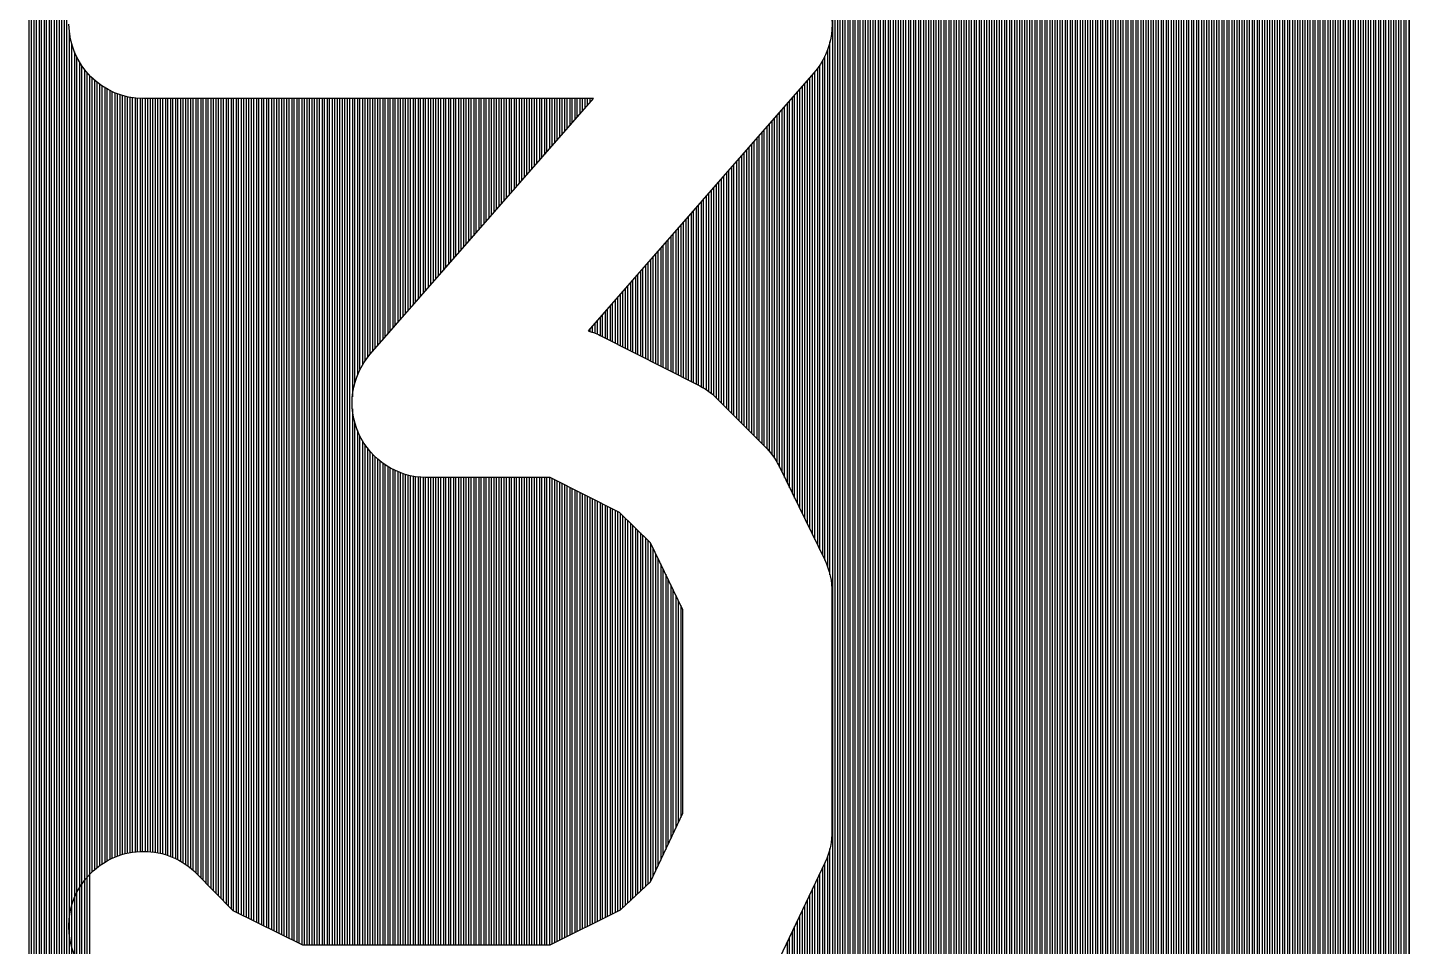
# Model space of a CAD drawing. Extents: x 0 to 12.1, y -9.4 to 0.1.
# Drawn here: x 1.389 to 2.777, y -1.343 to -0.419 of the extents above; entities that cross this region are included whole.
import ezdxf

# ---------------------------------------------------------------- set-up
doc = ezdxf.new("R2010")
doc.units = 0
doc.layers.get('0').update_dxf_attribs({"linetype": 'CONTINUOUS'})
doc.layers.add('Layer_1', color=7, linetype='CONTINUOUS')

msp = doc.modelspace()

# ---------------------------------------------------------------- linework, layer by layer
at = {"color": 7}
msp.add_lwpolyline([(0.013095, 0.064725), (0.013095, -9.405507), (2.777273, -9.405507), (2.777273, 0.064725)], close=True, dxfattribs=at)
for points in [[(2.178858, -0.464957), (1.951998, -0.724375)], [(1.73289, -0.747629), (1.957167, -0.490796), (1.504996, -0.490796)], [(1.965435, -0.729541), (2.061551, -0.778119)], [(2.08119, -0.792071), (2.129247, -0.840131)], [(2.143717, -0.860283), (2.189709, -0.954334)], [(1.558224, -1.269561), (1.594914, -1.306767), (1.664675, -1.341393), (1.913758, -1.341393), (1.984553, -1.306252), (2.014528, -1.277831), (2.047083, -1.209099), (2.047083, -1.004461), (2.014528, -0.937283), (1.983522, -0.90679), (1.913758, -0.871652), (1.789217, -0.871652)], [(2.196946, -0.987408), (2.196946, -1.226155)], [(2.190227, -1.258192), (2.144233, -1.354827)]]:
    msp.add_lwpolyline(points, dxfattribs=at)
for points in [[(2.190269, -0.38469), (2.202498, -0.411373), (2.19804, -0.442739), (2.178858, -0.464957)], [(1.504996, -0.490796), (1.463629, -0.490758), (1.430104, -0.457233), (1.430066, -0.415866)], [(1.951998, -0.724375), (1.956632, -0.725662), (1.961132, -0.727393), (1.965435, -0.729541)], [(1.721371, -0.827663), (1.709272, -0.801022), (1.713769, -0.769777), (1.73289, -0.747629)], [(2.061551, -0.778119), (2.068806, -0.781681), (2.075438, -0.786393), (2.08119, -0.792071)], [(1.789217, -0.871652), (1.759957, -0.871477), (1.733471, -0.854304), (1.721371, -0.827663)], [(2.129247, -0.840131), (2.135156, -0.845998), (2.140046, -0.852809), (2.143717, -0.860283)], [(2.189709, -0.954334), (2.19461, -0.964663), (2.197086, -0.975976), (2.196946, -0.987408)], [(2.196946, -1.226155), (2.197092, -1.237199), (2.194798, -1.248138), (2.190227, -1.258192)], [(1.45177, -1.269561), (1.465851, -1.255377), (1.48501, -1.2474), (1.504997, -1.2474)], [(1.504997, -1.2474), (1.524983, -1.2474), (1.544143, -1.255377), (1.558224, -1.269561)], [(1.45177, -1.3755), (1.422566, -1.346225), (1.422566, -1.298836), (1.45177, -1.269561)]]:
    msp.add_open_spline(points, degree=3, dxfattribs=at)
at = {"layer": 'Layer_1', "color": 4}
for points in [[(1.389775, 0.064725), (1.389775, -9.405495), (1.389775, -9.405495), (1.392315, -9.405495), (1.392315, -9.405495), (1.392315, 0.064725)], [(1.394855, 0.064725), (1.394855, -9.405495), (1.394855, -9.405495), (1.397395, -9.405495), (1.397395, -9.405495), (1.397395, 0.064725)], [(1.399935, 0.064725), (1.399935, -9.405495), (1.399935, -9.405495), (1.402475, -9.405495), (1.402475, -9.405495), (1.402475, 0.064725)], [(1.405015, 0.064725), (1.405015, -9.405495), (1.405015, -9.405495), (1.407555, -9.405495), (1.407555, -9.405495), (1.407555, 0.064725)], [(1.410095, 0.064725), (1.410095, -9.405495), (1.410095, -9.405495), (1.412635, -9.405495), (1.412635, -9.405495), (1.412635, 0.064725)], [(1.415175, 0.064725), (1.415175, -9.405495), (1.415175, -9.405495), (1.417715, -9.405495), (1.417715, -9.405495), (1.417715, 0.064725)], [(1.420255, 0.064725), (1.420255, -9.405495), (1.420255, -9.405495), (1.422795, -9.405495), (1.422795, -9.405495), (1.422795, 0.064725)], [(1.425335, 0.064725), (1.425335, -9.405495), (1.425335, -9.405495), (1.427875, -9.405495), (1.427875, -9.405495), (1.427875, 0.064725)], [(2.197496, 0.064725), (2.197496, -3.513197)], [(2.200036, -3.514213), (2.200036, 0.064725)], [(2.202576, 0.064725), (2.202576, -3.515356)], [(2.205116, -3.516626), (2.205116, 0.064725)], [(2.207656, 0.064725), (2.207656, -3.518023)], [(2.210196, -3.519522), (2.210196, 0.064725)], [(2.212736, 0.064725), (2.212736, -3.521198)], [(2.215276, -3.523002), (2.215276, 0.064725)], [(2.217816, 0.064725), (2.217816, -3.524983)], [(2.220356, -3.527142), (2.220356, 0.064725)], [(2.222896, 0.064725), (2.222896, -3.529504)], [(2.225436, -3.532095), (2.225436, 0.064725)], [(2.227976, 0.064725), (2.227976, -3.53499)], [(2.230516, -3.538165), (2.230516, 0.064725)], [(2.233056, 0.064725), (2.233056, -3.541772)], [(2.235596, -3.545887), (2.235596, 0.064725)], [(2.238136, 0.064725), (2.238136, -3.550688)], [(2.240676, -3.556606), (2.240676, 0.064725)], [(2.243216, 0.064725), (2.243216, -3.564658)], [(2.243216, -3.601564), (2.243216, -9.405495), (2.243216, -9.405495), (2.245756, -9.405495), (2.245756, -9.405495), (2.245756, 0.064725)], [(2.248296, 0.064725), (2.248296, -9.405495), (2.248296, -9.405495), (2.250836, -9.405495), (2.250836, -9.405495), (2.250836, 0.064725)], [(2.253376, 0.064725), (2.253376, -9.405495), (2.253376, -9.405495), (2.255916, -9.405495), (2.255916, -9.405495), (2.255916, 0.064725)], [(2.258456, 0.064725), (2.258456, -9.405495), (2.258456, -9.405495), (2.260996, -9.405495), (2.260996, -9.405495), (2.260996, 0.064725)], [(2.263536, 0.064725), (2.263536, -9.405495), (2.263536, -9.405495), (2.266076, -9.405495), (2.266076, -9.405495), (2.266076, 0.064725)], [(2.268616, 0.064725), (2.268616, -9.405495), (2.268616, -9.405495), (2.271156, -9.405495), (2.271156, -9.405495), (2.271156, 0.064725)], [(2.273696, 0.064725), (2.273696, -9.405495), (2.273696, -9.405495), (2.276236, -9.405495), (2.276236, -9.405495), (2.276236, 0.064725)], [(2.278776, 0.064725), (2.278776, -9.405495), (2.278776, -9.405495), (2.281316, -9.405495), (2.281316, -9.405495), (2.281316, 0.064725)], [(2.283856, 0.064725), (2.283856, -9.405495), (2.283856, -9.405495), (2.286396, -9.405495), (2.286396, -9.405495), (2.286396, 0.064725)], [(2.288936, 0.064725), (2.288936, -9.405495), (2.288936, -9.405495), (2.291476, -9.405495), (2.291476, -9.405495), (2.291476, 0.064725)], [(2.294016, 0.064725), (2.294016, -9.405495), (2.294016, -9.405495), (2.296556, -9.405495), (2.296556, -9.405495), (2.296556, 0.064725)], [(2.299096, 0.064725), (2.299096, -9.405495), (2.299096, -9.405495), (2.301636, -9.405495), (2.301636, -9.405495), (2.301636, 0.064725)], [(2.304176, 0.064725), (2.304176, -9.405495), (2.304176, -9.405495), (2.306716, -9.405495), (2.306716, -9.405495), (2.306716, 0.064725)], [(2.309256, 0.064725), (2.309256, -9.405495), (2.309256, -9.405495), (2.311796, -9.405495), (2.311796, -9.405495), (2.311796, 0.064725)], [(2.314336, 0.064725), (2.314336, -9.405495), (2.314336, -9.405495), (2.316876, -9.405495), (2.316876, -9.405495), (2.316876, 0.064725)], [(2.319416, 0.064725), (2.319416, -9.405495), (2.319416, -9.405495), (2.321956, -9.405495), (2.321956, -9.405495), (2.321956, 0.064725)], [(2.324496, 0.064725), (2.324496, -9.405495), (2.324496, -9.405495), (2.327036, -9.405495), (2.327036, -9.405495), (2.327036, 0.064725)], [(2.329576, 0.064725), (2.329576, -9.405495), (2.329576, -9.405495), (2.332116, -9.405495), (2.332116, -9.405495), (2.332116, 0.064725)], [(2.334656, 0.064725), (2.334656, -9.405495), (2.334656, -9.405495), (2.337196, -9.405495), (2.337196, -9.405495), (2.337196, 0.064725)], [(2.339736, 0.064725), (2.339736, -9.405495), (2.339736, -9.405495), (2.342276, -9.405495), (2.342276, -9.405495), (2.342276, 0.064725)], [(2.344816, 0.064725), (2.344816, -9.405495), (2.344816, -9.405495), (2.347356, -9.405495), (2.347356, -9.405495), (2.347356, 0.064725)], [(2.349896, 0.064725), (2.349896, -9.405495), (2.349896, -9.405495), (2.352436, -9.405495), (2.352436, -9.405495), (2.352436, 0.064725)], [(2.354976, 0.064725), (2.354976, -9.405495), (2.354976, -9.405495), (2.357516, -9.405495), (2.357516, -9.405495), (2.357516, 0.064725)], [(2.360056, 0.064725), (2.360056, -9.405495), (2.360056, -9.405495), (2.362596, -9.405495), (2.362596, -9.405495), (2.362596, 0.064725)], [(2.365136, 0.064725), (2.365136, -9.405495), (2.365136, -9.405495), (2.367676, -9.405495), (2.367676, -9.405495), (2.367676, 0.064725)], [(2.370216, 0.064725), (2.370216, -9.405495), (2.370216, -9.405495), (2.372756, -9.405495), (2.372756, -9.405495), (2.372756, 0.064725)], [(2.375296, 0.064725), (2.375296, -9.405495), (2.375296, -9.405495), (2.377836, -9.405495), (2.377836, -9.405495), (2.377836, 0.064725)], [(2.380376, 0.064725), (2.380376, -9.405495), (2.380376, -9.405495), (2.382916, -9.405495), (2.382916, -9.405495), (2.382916, 0.064725)], [(2.385456, 0.064725), (2.385456, -9.405495), (2.385456, -9.405495), (2.387996, -9.405495), (2.387996, -9.405495), (2.387996, 0.064725)], [(2.390536, 0.064725), (2.390536, -9.405495), (2.390536, -9.405495), (2.393076, -9.405495), (2.393076, -9.405495), (2.393076, 0.064725)], [(2.395616, 0.064725), (2.395616, -9.405495), (2.395616, -9.405495), (2.398156, -9.405495), (2.398156, -9.405495), (2.398156, 0.064725)], [(2.400696, 0.064725), (2.400696, -9.405495), (2.400696, -9.405495), (2.403236, -9.405495), (2.403236, -9.405495), (2.403236, 0.064725)], [(2.405776, 0.064725), (2.405776, -9.405495), (2.405776, -9.405495), (2.408316, -9.405495), (2.408316, -9.405495), (2.408316, 0.064725)], [(2.410856, 0.064725), (2.410856, -9.405495), (2.410856, -9.405495), (2.413396, -9.405495), (2.413396, -9.405495), (2.413396, 0.064725)], [(2.415936, 0.064725), (2.415936, -9.405495), (2.415936, -9.405495), (2.418476, -9.405495), (2.418476, -9.405495), (2.418476, 0.064725)], [(2.421016, 0.064725), (2.421016, -9.405495), (2.421016, -9.405495), (2.423556, -9.405495), (2.423556, -9.405495), (2.423556, 0.064725)], [(2.426096, 0.064725), (2.426096, -9.405495), (2.426096, -9.405495), (2.428636, -9.405495), (2.428636, -9.405495), (2.428636, 0.064725)], [(2.431176, 0.064725), (2.431176, -9.405495), (2.431176, -9.405495), (2.433716, -9.405495), (2.433716, -9.405495), (2.433716, 0.064725)], [(2.436256, 0.064725), (2.436256, -9.405495), (2.436256, -9.405495), (2.438796, -9.405495), (2.438796, -9.405495), (2.438796, 0.064725)], [(2.441336, 0.064725), (2.441336, -9.405495), (2.441336, -9.405495), (2.443876, -9.405495), (2.443876, -9.405495), (2.443876, 0.064725)], [(2.446416, 0.064725), (2.446416, -9.405495), (2.446416, -9.405495), (2.448956, -9.405495), (2.448956, -9.405495), (2.448956, 0.064725)], [(2.451496, 0.064725), (2.451496, -9.405495), (2.451496, -9.405495), (2.454036, -9.405495), (2.454036, -9.405495), (2.454036, 0.064725)], [(2.456576, 0.064725), (2.456576, -9.405495), (2.456576, -9.405495), (2.459116, -9.405495), (2.459116, -9.405495), (2.459116, 0.064725)], [(2.461656, 0.064725), (2.461656, -9.405495), (2.461656, -9.405495), (2.464196, -9.405495), (2.464196, -9.405495), (2.464196, 0.064725)], [(2.466736, 0.064725), (2.466736, -9.405495), (2.466736, -9.405495), (2.469276, -9.405495), (2.469276, -9.405495), (2.469276, 0.064725)], [(2.471816, 0.064725), (2.471816, -9.405495), (2.471816, -9.405495), (2.474356, -9.405495), (2.474356, -9.405495), (2.474356, 0.064725)], [(2.476896, 0.064725), (2.476896, -9.405495), (2.476896, -9.405495), (2.479436, -9.405495), (2.479436, -9.405495), (2.479436, 0.064725)], [(2.481976, 0.064725), (2.481976, -9.405495), (2.481976, -9.405495), (2.484516, -9.405495), (2.484516, -9.405495), (2.484516, 0.064725)], [(2.487056, 0.064725), (2.487056, -9.405495), (2.487056, -9.405495), (2.489596, -9.405495), (2.489596, -9.405495), (2.489596, 0.064725)], [(2.492136, 0.064725), (2.492136, -9.405495), (2.492136, -9.405495), (2.494676, -9.405495), (2.494676, -9.405495), (2.494676, 0.064725)], [(2.497216, 0.064725), (2.497216, -9.405495), (2.497216, -9.405495), (2.499756, -9.405495), (2.499756, -9.405495), (2.499756, 0.064725)], [(2.502296, 0.064725), (2.502296, -9.405495), (2.502296, -9.405495), (2.504836, -9.405495), (2.504836, -9.405495), (2.504836, 0.064725)], [(2.507376, 0.064725), (2.507376, -9.405495), (2.507376, -9.405495), (2.509916, -9.405495), (2.509916, -9.405495), (2.509916, 0.064725)], [(2.512456, 0.064725), (2.512456, -9.405495), (2.512456, -9.405495), (2.514996, -9.405495), (2.514996, -9.405495), (2.514996, 0.064725)], [(2.517536, 0.064725), (2.517536, -9.405495), (2.517536, -9.405495), (2.520076, -9.405495), (2.520076, -9.405495), (2.520076, 0.064725)], [(2.522616, 0.064725), (2.522616, -9.405495), (2.522616, -9.405495), (2.525156, -9.405495), (2.525156, -9.405495), (2.525156, 0.064725)], [(2.527696, 0.064725), (2.527696, -9.405495), (2.527696, -9.405495), (2.530236, -9.405495), (2.530236, -9.405495), (2.530236, 0.064725)], [(2.532776, 0.064725), (2.532776, -9.405495), (2.532776, -9.405495), (2.535316, -9.405495), (2.535316, -9.405495), (2.535316, 0.064725)], [(2.537856, 0.064725), (2.537856, -9.405495), (2.537856, -9.405495), (2.540409, -9.405495), (2.540409, -9.405495), (2.540409, 0.064725)], [(2.542949, 0.064725), (2.542949, -9.405495), (2.542949, -9.405495), (2.545489, -9.405495), (2.545489, -9.405495), (2.545489, 0.064725)], [(2.548029, 0.064725), (2.548029, -9.405495), (2.548029, -9.405495), (2.550569, -9.405495), (2.550569, -9.405495), (2.550569, 0.064725)], [(2.553109, 0.064725), (2.553109, -9.405495), (2.553109, -9.405495), (2.555649, -9.405495), (2.555649, -9.405495), (2.555649, 0.064725)], [(2.558189, 0.064725), (2.558189, -9.405495), (2.558189, -9.405495), (2.560729, -9.405495), (2.560729, -9.405495), (2.560729, 0.064725)], [(2.563269, 0.064725), (2.563269, -9.405495), (2.563269, -9.405495), (2.565809, -9.405495), (2.565809, -9.405495), (2.565809, 0.064725)], [(2.568349, 0.064725), (2.568349, -9.405495), (2.568349, -9.405495), (2.570889, -9.405495), (2.570889, -9.405495), (2.570889, 0.064725)], [(2.573429, 0.064725), (2.573429, -9.405495)], [(2.575969, -9.405495), (2.575969, 0.064725), (2.575969, 0.064725), (2.578509, 0.064725), (2.578509, 0.064725), (2.578509, -9.405495)], [(2.581049, -9.405495), (2.581049, 0.064725), (2.581049, 0.064725), (2.583589, 0.064725), (2.583589, 0.064725), (2.583589, -9.405495)], [(2.586129, -9.405495), (2.586129, 0.064725), (2.586129, 0.064725), (2.588669, 0.064725), (2.588669, 0.064725), (2.588669, -9.405495)], [(2.591209, -9.405495), (2.591209, 0.064725), (2.591209, 0.064725), (2.593749, 0.064725), (2.593749, 0.064725), (2.593749, -9.405495)], [(2.596289, -9.405495), (2.596289, 0.064725), (2.596289, 0.064725), (2.598829, 0.064725), (2.598829, 0.064725), (2.598829, -9.405495)], [(2.601369, -9.405495), (2.601369, 0.064725), (2.601369, 0.064725), (2.603909, 0.064725), (2.603909, 0.064725), (2.603909, -9.405495)], [(2.606449, -9.405495), (2.606449, 0.064725), (2.606449, 0.064725), (2.608989, 0.064725), (2.608989, 0.064725), (2.608989, -9.405495)], [(2.611529, -9.405495), (2.611529, 0.064725), (2.611529, 0.064725), (2.614069, 0.064725), (2.614069, 0.064725), (2.614069, -9.405495)], [(2.616609, -9.405495), (2.616609, 0.064725), (2.616609, 0.064725), (2.619149, 0.064725), (2.619149, 0.064725), (2.619149, -9.405495)], [(2.621689, -9.405495), (2.621689, 0.064725), (2.621689, 0.064725), (2.624229, 0.064725), (2.624229, 0.064725), (2.624229, -9.405495)], [(2.626769, -9.405495), (2.626769, 0.064725), (2.626769, 0.064725), (2.629309, 0.064725), (2.629309, 0.064725), (2.629309, -9.405495)], [(2.631849, -9.405495), (2.631849, 0.064725), (2.631849, 0.064725), (2.634389, 0.064725), (2.634389, 0.064725), (2.634389, -9.405495)], [(2.636929, -9.405495), (2.636929, 0.064725), (2.636929, 0.064725), (2.639469, 0.064725), (2.639469, 0.064725), (2.639469, -9.405495)], [(2.642009, -9.405495), (2.642009, 0.064725), (2.642009, 0.064725), (2.644549, 0.064725), (2.644549, 0.064725), (2.644549, -9.405495)], [(2.647089, -9.405495), (2.647089, 0.064725), (2.647089, 0.064725), (2.649629, 0.064725), (2.649629, 0.064725), (2.649629, -9.405495)], [(2.652169, -9.405495), (2.652169, 0.064725), (2.652169, 0.064725), (2.654709, 0.064725), (2.654709, 0.064725), (2.654709, -9.405495)], [(2.657249, -9.405495), (2.657249, 0.064725), (2.657249, 0.064725), (2.659789, 0.064725), (2.659789, 0.064725), (2.659789, -9.405495)], [(2.662329, -9.405495), (2.662329, 0.064725), (2.662329, 0.064725), (2.664869, 0.064725), (2.664869, 0.064725), (2.664869, -9.405495)], [(2.667409, -9.405495), (2.667409, 0.064725), (2.667409, 0.064725), (2.669949, 0.064725), (2.669949, 0.064725), (2.669949, -9.405495)], [(2.672489, -9.405495), (2.672489, 0.064725), (2.672489, 0.064725), (2.675029, 0.064725), (2.675029, 0.064725), (2.675029, -9.405495)], [(2.677569, -9.405495), (2.677569, 0.064725), (2.677569, 0.064725), (2.680109, 0.064725), (2.680109, 0.064725), (2.680109, -9.405495)], [(2.682649, -9.405495), (2.682649, 0.064725), (2.682649, 0.064725), (2.685189, 0.064725), (2.685189, 0.064725), (2.685189, -9.405495)], [(2.687729, -9.405495), (2.687729, 0.064725), (2.687729, 0.064725), (2.690269, 0.064725), (2.690269, 0.064725), (2.690269, -9.405495)], [(2.692809, -9.405495), (2.692809, 0.064725), (2.692809, 0.064725), (2.695349, 0.064725), (2.695349, 0.064725), (2.695349, -9.405495)], [(2.697889, -9.405495), (2.697889, 0.064725), (2.697889, 0.064725), (2.700429, 0.064725), (2.700429, 0.064725), (2.700429, -9.405495)], [(2.702969, -9.405495), (2.702969, 0.064725), (2.702969, 0.064725), (2.705509, 0.064725), (2.705509, 0.064725), (2.705509, -9.405495)], [(2.708049, -9.405495), (2.708049, 0.064725), (2.708049, 0.064725), (2.710589, 0.064725), (2.710589, 0.064725), (2.710589, -9.405495)], [(2.713129, -9.405495), (2.713129, 0.064725), (2.713129, 0.064725), (2.715669, 0.064725), (2.715669, 0.064725), (2.715669, -9.405495)], [(2.718209, -9.405495), (2.718209, 0.064725), (2.718209, 0.064725), (2.720749, 0.064725), (2.720749, 0.064725), (2.720749, -9.405495)], [(2.723289, -9.405495), (2.723289, 0.064725), (2.723289, 0.064725), (2.725829, 0.064725), (2.725829, 0.064725), (2.725829, -9.405495)], [(2.728369, -9.405495), (2.728369, 0.064725), (2.728369, 0.064725), (2.730909, 0.064725), (2.730909, 0.064725), (2.730909, -9.405495)], [(2.733449, -9.405495), (2.733449, 0.064725), (2.733449, 0.064725), (2.735989, 0.064725), (2.735989, 0.064725), (2.735989, -9.405495)], [(2.738529, -9.405495), (2.738529, 0.064725), (2.738529, 0.064725), (2.741069, 0.064725), (2.741069, 0.064725), (2.741069, -9.405495)], [(2.743609, -9.405495), (2.743609, 0.064725), (2.743609, 0.064725), (2.746149, 0.064725), (2.746149, 0.064725), (2.746149, -9.405495)], [(2.748689, -9.405495), (2.748689, 0.064725), (2.748689, 0.064725), (2.751229, 0.064725), (2.751229, 0.064725), (2.751229, -9.405495)], [(2.753769, -9.405495), (2.753769, 0.064725), (2.753769, 0.064725), (2.756309, 0.064725), (2.756309, 0.064725), (2.756309, -9.405495)], [(2.758849, -9.405495), (2.758849, 0.064725), (2.758849, 0.064725), (2.761389, 0.064725), (2.761389, 0.064725), (2.761389, -9.405495)], [(2.763929, -9.405495), (2.763929, 0.064725), (2.763929, 0.064725), (2.766469, 0.064725), (2.766469, 0.064725), (2.766469, -9.405495)], [(2.769009, -9.405495), (2.769009, 0.064725), (2.769009, 0.064725), (2.771549, 0.064725), (2.771549, 0.064725), (2.771549, -9.405495)], [(2.774089, -9.405495), (2.774089, 0.064725), (2.774089, 0.064725), (2.776629, 0.064725), (2.776629, 0.064725), (2.776629, -9.405495)], [(1.430415, -0.423093), (1.430415, -9.405495), (1.430415, -9.405495), (1.432955, -9.405495), (1.432955, -9.405495), (1.432955, -0.436487)], [(1.435495, -0.443868), (1.435495, -9.405495), (1.435495, -9.405495), (1.438035, -9.405495), (1.438035, -9.405495), (1.438035, -0.449479)], [(2.192416, -0.442006), (2.192416, -0.960804)], [(2.194956, -0.969308), (2.194956, -0.4337)], [(1.440575, -0.454109), (1.440575, -9.405495), (1.440575, -9.405495), (1.443115, -9.405495), (1.443115, -9.405495), (1.443115, -0.458084)], [(2.184796, -0.944289), (2.184796, -0.457091)], [(2.187336, -0.452931), (2.187336, -0.949484)], [(2.189876, -0.954691), (2.189876, -0.448041)], [(1.445655, -0.46158), (1.445655, -9.405495), (1.445655, -9.405495), (1.448195, -9.405495), (1.448195, -9.405495), (1.448195, -0.464696)], [(1.450735, -0.4675), (1.450735, -9.405495), (1.450735, -9.405495), (1.453275, -9.405495), (1.453275, -9.405495), (1.453275, -1.377007)], [(1.453275, -1.268086), (1.453275, -0.470045)], [(2.174636, -0.923512), (2.174636, -0.469784)], [(2.177176, -0.466881), (2.177176, -0.928706)], [(2.179716, -0.933901), (2.179716, -0.463944)], [(2.182256, -0.460721), (2.182256, -0.939095)], [(1.455815, -0.472362), (1.455815, -1.265775)], [(1.458355, -1.263667), (1.458355, -0.47448)], [(1.460895, -0.476416), (1.460895, -1.261736)], [(1.463435, -1.259968), (1.463435, -0.478191)], [(1.465975, -0.479817), (1.465975, -1.25835)], [(1.468515, -1.25687), (1.468515, -0.481303)], [(1.471055, -0.482659), (1.471055, -1.255518)], [(1.473595, -1.254289), (1.473595, -0.483893)], [(1.476135, -0.485014), (1.476135, -1.253174)], [(1.478675, -1.252171), (1.478675, -0.486022)], [(2.161936, -0.484307), (2.161936, -0.89754)], [(2.164476, -0.902735), (2.164476, -0.481402)], [(2.167016, -0.478498), (2.167016, -0.907929)], [(2.169556, -0.913123), (2.169556, -0.475593)], [(2.172096, -0.472689), (2.172096, -0.918318)], [(1.481215, -0.486924), (1.481215, -1.251269)], [(1.483755, -1.250471), (1.483755, -0.487726)], [(1.486295, -0.488427), (1.486295, -1.249768)], [(1.488835, -1.249161), (1.488835, -0.489034)], [(1.491375, -0.48955), (1.491375, -1.248648)], [(1.493915, -1.248223), (1.493915, -0.489974)], [(1.496455, -0.490307), (1.496455, -1.247888)], [(1.498995, -1.247639), (1.498995, -0.490553)], [(1.501535, -0.490716), (1.501535, -1.247479)], [(1.504075, -1.247406), (1.504075, -0.49079)], [(1.506615, -0.490797), (1.506615, -1.247418)], [(1.509155, -1.247515), (1.509155, -0.490797)], [(1.511695, -0.490797), (1.511695, -1.2477)], [(1.514235, -1.247969), (1.514235, -0.490797)], [(1.516775, -0.490797), (1.516775, -1.24833)], [(1.519315, -1.24878), (1.519315, -0.490797)], [(1.521855, -0.490797), (1.521855, -1.249318)], [(1.524395, -1.249951), (1.524395, -0.490797)], [(1.526935, -0.490797), (1.526935, -1.25068)], [(1.529475, -1.251508), (1.529475, -0.490797)], [(1.532015, -0.490797), (1.532015, -1.252435)], [(1.534555, -1.253471), (1.534555, -0.490797)], [(1.537095, -0.490797), (1.537095, -1.254617)], [(1.539635, -1.255879), (1.539635, -0.490797)], [(1.542175, -0.490797), (1.542175, -1.257263)], [(1.544715, -1.25878), (1.544715, -0.490797)], [(1.547255, -0.490797), (1.547255, -1.260438)], [(1.549795, -1.262249), (1.549795, -0.490797)], [(1.552335, -0.490797), (1.552335, -1.264228)], [(1.554875, -1.26639), (1.554875, -0.490797)], [(1.557415, -0.490797), (1.557415, -1.268759)], [(1.559955, -1.271317), (1.559955, -0.490797)], [(1.562495, -0.490797), (1.562495, -1.273893)], [(1.565035, -1.276468), (1.565035, -0.490797)], [(1.567575, -0.490797), (1.567575, -1.279044)], [(1.570115, -1.281622), (1.570115, -0.490797)], [(1.572655, -0.490797), (1.572655, -1.284197)], [(1.575195, -1.286773), (1.575195, -0.490797)], [(1.577735, -0.490797), (1.577735, -1.289349)], [(1.580275, -1.291924), (1.580275, -0.490797)], [(1.582815, -0.490797), (1.582815, -1.2945)], [(1.585355, -1.297075), (1.585355, -0.490797)], [(1.587895, -0.490797), (1.587895, -1.299651)], [(1.590435, -1.302226), (1.590435, -0.490797)], [(1.592975, -0.490797), (1.592975, -1.304802)], [(1.595515, -1.307065), (1.595515, -0.490797)], [(1.598055, -0.490797), (1.598055, -1.308328)], [(1.600595, -1.309587), (1.600595, -0.490797)], [(1.603135, -0.490797), (1.603135, -1.310847)], [(1.605675, -1.31211), (1.605675, -0.490797)], [(1.608215, -0.490797), (1.608215, -1.313369)], [(1.610755, -1.314629), (1.610755, -0.490797)], [(1.613295, -0.490797), (1.613295, -1.315892)], [(1.615835, -1.317151), (1.615835, -0.490797)], [(1.618375, -0.490797), (1.618375, -1.318411)], [(1.620915, -1.319674), (1.620915, -0.490797)], [(1.623455, -0.490797), (1.623455, -1.320934)], [(1.625995, -1.322193), (1.625995, -0.490797)], [(1.628535, -0.490797), (1.628535, -1.323456)], [(1.631075, -1.324716), (1.631075, -0.490797)], [(1.633615, -0.490797), (1.633615, -1.325975)], [(1.636155, -1.327238), (1.636155, -0.490797)], [(1.638695, -0.490797), (1.638695, -1.328498)], [(1.641235, -1.329758), (1.641235, -0.490797)], [(1.643775, -0.490797), (1.643775, -1.33102)], [(1.646315, -1.33228), (1.646315, -0.490797)], [(1.648855, -0.490797), (1.648855, -1.33354)], [(1.651395, -1.334802), (1.651395, -0.490797)], [(1.653935, -0.490797), (1.653935, -1.336062)], [(1.656475, -1.337324), (1.656475, -0.490797)], [(1.659015, -0.490797), (1.659015, -1.338584)], [(1.661555, -1.339844), (1.661555, -0.490797)], [(1.664095, -0.490797), (1.664095, -1.341106)], [(1.666635, -1.341393), (1.666635, -0.490797)], [(1.669175, -0.490797), (1.669175, -1.341393)], [(1.671715, -1.341393), (1.671715, -0.490797)], [(1.674255, -0.490797), (1.674255, -1.341393)], [(1.676795, -1.341393), (1.676795, -0.490797)], [(1.679335, -0.490797), (1.679335, -1.341393)], [(1.681875, -1.341393), (1.681875, -0.490797)], [(1.684415, -0.490797), (1.684415, -1.341393)], [(1.686955, -1.341393), (1.686955, -0.490797)], [(1.689495, -0.490797), (1.689495, -1.341393)], [(1.692035, -1.341393), (1.692035, -0.490797)], [(1.694575, -0.490797), (1.694575, -1.341393)], [(1.697115, -1.341393), (1.697115, -0.490797)], [(1.699655, -0.490797), (1.699655, -1.341393)], [(1.702195, -1.341393), (1.702195, -0.490797)], [(1.704735, -0.490797), (1.704735, -1.341393)], [(1.707275, -1.341393), (1.707275, -0.490797)], [(1.709815, -0.490797), (1.709815, -1.341393)], [(1.712355, -1.341393), (1.712355, -0.490797)], [(1.714895, -0.490797), (1.714895, -0.790665)], [(1.717435, -0.776415), (1.717435, -0.490797)], [(1.719975, -0.490797), (1.719975, -0.768897)], [(1.722515, -0.763215), (1.722515, -0.490797)], [(1.725055, -0.490797), (1.725055, -0.758539)], [(1.727595, -0.754528), (1.727595, -0.490797)], [(1.730135, -0.490797), (1.730135, -0.75101)], [(1.732675, -0.747876), (1.732675, -0.490797)], [(1.735215, -0.490797), (1.735215, -0.744965)], [(1.737755, -0.742057), (1.737755, -0.490797)], [(1.740296, -0.490797), (1.740296, -0.739146)], [(1.742836, -0.736238), (1.742836, -0.490797)], [(1.745376, -0.490797), (1.745376, -0.733329)], [(1.747916, -0.730421), (1.747916, -0.490797)], [(1.750456, -0.490797), (1.750456, -0.727513)], [(1.752996, -0.724604), (1.752996, -0.490797)], [(1.755536, -0.490797), (1.755536, -0.721696)], [(1.758076, -0.718785), (1.758076, -0.490797)], [(1.760616, -0.490797), (1.760616, -0.715877)], [(1.763156, -0.712969), (1.763156, -0.490797)], [(1.765696, -0.490797), (1.765696, -0.71006)], [(1.768236, -0.707152), (1.768236, -0.490797)], [(1.770776, -0.490797), (1.770776, -0.704244)], [(1.773316, -0.701333), (1.773316, -0.490797)], [(1.775856, -0.490797), (1.775856, -0.698425)], [(1.778396, -0.695516), (1.778396, -0.490797)], [(1.780936, -0.490797), (1.780936, -0.692608)], [(1.783476, -0.6897), (1.783476, -0.490797)], [(1.786016, -0.490797), (1.786016, -0.686791)], [(1.788556, -0.683881), (1.788556, -0.490797)], [(1.791096, -0.490797), (1.791096, -0.680972)], [(1.793636, -0.678064), (1.793636, -0.490797)], [(1.796176, -0.490797), (1.796176, -0.675156)], [(1.798716, -0.672247), (1.798716, -0.490797)], [(1.801256, -0.490797), (1.801256, -0.669339)], [(1.803796, -0.666431), (1.803796, -0.490797)], [(1.806336, -0.490797), (1.806336, -0.66352)], [(1.808876, -0.660612), (1.808876, -0.490797)], [(1.811416, -0.490797), (1.811416, -0.657703)], [(1.813956, -0.654795), (1.813956, -0.490797)], [(1.816496, -0.490797), (1.816496, -0.651887)], [(1.819036, -0.648978), (1.819036, -0.490797)], [(1.821576, -0.490797), (1.821576, -0.646068)], [(1.824116, -0.643159), (1.824116, -0.490797)], [(1.826656, -0.490797), (1.826656, -0.640251)], [(1.829196, -0.637343), (1.829196, -0.490797)], [(1.831736, -0.490797), (1.831736, -0.634434)], [(1.834276, -0.631526), (1.834276, -0.490797)], [(1.836816, -0.490797), (1.836816, -0.628618)], [(1.839356, -0.625707), (1.839356, -0.490797)], [(1.841896, -0.490797), (1.841896, -0.622799)], [(1.844436, -0.61989), (1.844436, -0.490797)], [(1.846976, -0.490797), (1.846976, -0.616982)], [(1.849516, -0.614074), (1.849516, -0.490797)], [(1.852056, -0.490797), (1.852056, -0.611165)], [(1.854596, -0.608255), (1.854596, -0.490797)], [(1.857136, -0.490797), (1.857136, -0.605346)], [(1.859676, -0.602438), (1.859676, -0.490797)], [(1.862216, -0.490797), (1.862216, -0.59953)], [(1.864756, -0.596621), (1.864756, -0.490797)], [(1.867296, -0.490797), (1.867296, -0.593713)], [(1.869836, -0.590802), (1.869836, -0.490797)], [(1.872376, -0.490797), (1.872376, -0.587894)], [(1.874916, -0.584986), (1.874916, -0.490797)], [(1.877456, -0.490797), (1.877456, -0.582077)], [(1.879996, -0.579169), (1.879996, -0.490797)], [(1.882536, -0.490797), (1.882536, -0.576261)], [(1.885076, -0.573352), (1.885076, -0.490797)], [(1.887616, -0.490797), (1.887616, -0.570441)], [(1.890156, -0.567533), (1.890156, -0.490797)], [(1.892696, -0.490797), (1.892696, -0.564625)], [(1.895236, -0.561717), (1.895236, -0.490797)], [(1.897776, -0.490797), (1.897776, -0.558808)], [(1.900316, -0.5559), (1.900316, -0.490797)], [(1.902856, -0.490797), (1.902856, -0.552989)], [(1.905396, -0.550081), (1.905396, -0.490797)], [(1.907936, -0.490797), (1.907936, -0.547173)], [(1.910476, -0.544264), (1.910476, -0.490797)], [(1.913016, -0.490797), (1.913016, -0.541356)], [(1.915556, -0.538448), (1.915556, -0.490797)], [(1.918096, -0.490797), (1.918096, -0.535539)], [(1.920636, -0.532628), (1.920636, -0.490797)], [(1.923176, -0.490797), (1.923176, -0.52972)], [(1.925716, -0.526812), (1.925716, -0.490797)], [(1.928256, -0.490797), (1.928256, -0.523904)], [(1.930796, -0.520995), (1.930796, -0.490797)], [(1.933336, -0.490797), (1.933336, -0.518087)], [(1.935876, -0.515176), (1.935876, -0.490797)], [(1.938416, -0.490797), (1.938416, -0.512268)], [(1.940956, -0.50936), (1.940956, -0.490797)], [(1.943496, -0.490797), (1.943496, -0.506451)], [(1.946036, -0.503543), (1.946036, -0.490797)], [(1.948576, -0.490797), (1.948576, -0.500635)], [(1.951116, -0.497724), (1.951116, -0.490797)], [(1.953656, -0.490797), (1.953656, -0.494815)], [(1.956196, -0.491907), (1.956196, -0.490797)], [(2.149236, -0.871569), (2.149236, -0.498829)], [(2.151776, -0.495925), (2.151776, -0.876763)], [(2.154316, -0.881958), (2.154316, -0.49302)], [(2.156856, -0.490116), (2.156856, -0.887152)], [(2.159396, -0.892346), (2.159396, -0.487211)], [(2.136536, -0.513352), (2.136536, -0.848531)], [(2.139076, -0.852158), (2.139076, -0.510447)], [(2.141616, -0.507543), (2.141616, -0.856311)], [(2.144156, -0.86118), (2.144156, -0.504638)], [(2.146696, -0.501734), (2.146696, -0.866375)], [(2.126376, -0.52497), (2.126376, -0.837261)], [(2.128916, -0.839801), (2.128916, -0.522065)], [(2.131456, -0.519161), (2.131456, -0.84242)], [(2.133996, -0.84531), (2.133996, -0.516256)], [(2.113676, -0.824559), (2.113676, -0.539494)], [(2.116216, -0.536588), (2.116216, -0.827099)], [(2.118756, -0.829639), (2.118756, -0.533685)], [(2.121296, -0.530779), (2.121296, -0.832181)], [(2.123836, -0.834721), (2.123836, -0.527876)], [(2.100976, -0.554015), (2.100976, -0.811859)], [(2.103516, -0.814399), (2.103516, -0.551112)], [(2.106056, -0.548206), (2.106056, -0.816939)], [(2.108596, -0.819479), (2.108596, -0.545303)], [(2.111136, -0.542397), (2.111136, -0.822019)], [(2.088276, -0.799159), (2.088276, -0.568539)], [(2.090816, -0.565633), (2.090816, -0.801699)], [(2.093356, -0.804239), (2.093356, -0.56273)], [(2.095896, -0.559824), (2.095896, -0.806779)], [(2.098436, -0.809319), (2.098436, -0.556921)], [(2.075576, -0.58306), (2.075576, -0.787061)], [(2.078116, -0.789202), (2.078116, -0.580157)], [(2.080656, -0.577251), (2.080656, -0.791549)], [(2.083196, -0.794079), (2.083196, -0.574348)], [(2.085736, -0.571442), (2.085736, -0.796619)], [(2.065416, -0.594678), (2.065416, -0.780159)], [(2.067956, -0.781663), (2.067956, -0.591775)], [(2.070496, -0.588869), (2.070496, -0.783306)], [(2.073036, -0.7851), (2.073036, -0.585966)], [(2.052716, -0.773654), (2.052716, -0.609202)], [(2.055256, -0.606296), (2.055256, -0.774937)], [(2.057796, -0.776222), (2.057796, -0.603393)], [(2.060336, -0.600487), (2.060336, -0.777505)], [(2.062876, -0.778785), (2.062876, -0.597584)], [(2.040016, -0.623726), (2.040016, -0.767236)], [(2.042556, -0.768519), (2.042556, -0.62082)], [(2.045096, -0.617914), (2.045096, -0.769804)], [(2.047636, -0.771086), (2.047636, -0.615011)], [(2.050176, -0.612105), (2.050176, -0.772372)], [(2.027316, -0.760817), (2.027316, -0.638247)], [(2.029856, -0.635344), (2.029856, -0.7621)], [(2.032396, -0.763385), (2.032396, -0.632438)], [(2.034936, -0.629535), (2.034936, -0.764668)], [(2.037476, -0.765951), (2.037476, -0.626629)], [(2.017156, -0.755681), (2.017156, -0.649865)], [(2.019696, -0.646962), (2.019696, -0.756967)], [(2.022236, -0.758249), (2.022236, -0.644056)], [(2.024776, -0.641153), (2.024776, -0.759532)], [(2.004456, -0.664389), (2.004456, -0.749263)], [(2.006996, -0.750548), (2.006996, -0.661483)], [(2.009536, -0.65858), (2.009536, -0.751831)], [(2.012076, -0.753113), (2.012076, -0.655674)], [(2.014616, -0.652771), (2.014616, -0.754399)], [(1.991756, -0.742844), (1.991756, -0.67891)], [(1.994296, -0.676007), (1.994296, -0.744129)], [(1.996836, -0.745412), (1.996836, -0.673101)], [(1.999376, -0.670198), (1.999376, -0.746695)], [(2.001916, -0.74798), (2.001916, -0.667292)], [(1.979056, -0.693434), (1.979056, -0.736426)], [(1.981596, -0.737711), (1.981596, -0.690528)], [(1.984136, -0.687625), (1.984136, -0.738994)], [(1.986676, -0.740276), (1.986676, -0.684719)], [(1.989216, -0.681816), (1.989216, -0.741561)], [(1.966356, -0.730007), (1.966356, -0.707955)], [(1.968896, -0.705051), (1.968896, -0.731292)], [(1.971436, -0.732575), (1.971436, -0.702146)], [(1.973976, -0.699242), (1.973976, -0.733858)], [(1.976516, -0.735143), (1.976516, -0.696337)], [(1.956196, -0.725676), (1.956196, -0.719573)], [(1.958736, -0.716669), (1.958736, -0.726596)], [(1.961276, -0.727622), (1.961276, -0.713764)], [(1.963816, -0.71086), (1.963816, -0.728757)], [(1.953656, -0.722478), (1.953656, -0.724856)], [(1.714895, -0.802651), (1.714895, -1.341393)], [(1.717435, -1.341393), (1.717435, -0.81688)], [(1.719975, -0.824388), (1.719975, -1.341393)], [(1.722515, -1.341393), (1.722515, -0.83007)], [(1.725055, -0.834752), (1.725055, -1.341393)], [(1.727595, -1.341393), (1.727595, -0.838765)], [(1.730135, -0.842285), (1.730135, -1.341393)], [(1.732675, -1.341393), (1.732675, -0.84542)], [(1.735215, -0.848239), (1.735215, -1.341393)], [(1.737755, -1.341393), (1.737755, -0.850792)], [(1.740296, -0.853118), (1.740296, -1.341393)], [(1.742836, -1.341393), (1.742836, -0.855239)], [(1.745376, -0.857182), (1.745376, -1.341393)], [(1.747916, -1.341393), (1.747916, -0.85896)], [(1.750456, -0.860589), (1.750456, -1.341393)], [(1.752996, -1.341393), (1.752996, -0.86208)], [(1.755536, -0.863441), (1.755536, -1.341393)], [(1.758076, -1.341393), (1.758076, -0.864678)], [(1.760616, -0.865801), (1.760616, -1.341393)], [(1.763156, -1.341393), (1.763156, -0.866814)], [(1.765696, -0.867723), (1.765696, -1.341393)], [(1.768236, -1.341393), (1.768236, -0.868531)], [(1.770776, -0.86924), (1.770776, -1.341393)], [(1.773316, -1.341393), (1.773316, -0.869852)], [(1.775856, -0.870375), (1.775856, -1.341393)], [(1.778396, -1.341393), (1.778396, -0.870804)], [(1.780936, -0.871145), (1.780936, -1.341393)], [(1.783476, -1.341393), (1.783476, -0.871399)], [(1.786016, -0.871564), (1.786016, -1.341393)], [(1.788556, -1.341393), (1.788556, -0.871645)], [(1.791096, -0.871653), (1.791096, -1.341393)], [(1.793636, -1.341393), (1.793636, -0.871653)], [(1.796176, -0.871653), (1.796176, -1.341393)], [(1.798716, -1.341393), (1.798716, -0.871653)], [(1.801256, -0.871653), (1.801256, -1.341393)], [(1.803796, -1.341393), (1.803796, -0.871653)], [(1.806336, -0.871653), (1.806336, -1.341393)], [(1.808876, -1.341393), (1.808876, -0.871653)], [(1.811416, -0.871653), (1.811416, -1.341393)], [(1.813956, -1.341393), (1.813956, -0.871653)], [(1.816496, -0.871653), (1.816496, -1.341393)], [(1.819036, -1.341393), (1.819036, -0.871653)], [(1.821576, -0.871653), (1.821576, -1.341393)], [(1.824116, -1.341393), (1.824116, -0.871653)], [(1.826656, -0.871653), (1.826656, -1.341393)], [(1.829196, -1.341393), (1.829196, -0.871653)], [(1.831736, -0.871653), (1.831736, -1.341393)], [(1.834276, -1.341393), (1.834276, -0.871653)], [(1.836816, -0.871653), (1.836816, -1.341393)], [(1.839356, -1.341393), (1.839356, -0.871653)], [(1.841896, -0.871653), (1.841896, -1.341393)], [(1.844436, -1.341393), (1.844436, -0.871653)], [(1.846976, -0.871653), (1.846976, -1.341393)], [(1.849516, -1.341393), (1.849516, -0.871653)], [(1.852056, -0.871653), (1.852056, -1.341393)], [(1.854596, -1.341393), (1.854596, -0.871653)], [(1.857136, -0.871653), (1.857136, -1.341393)], [(1.859676, -1.341393), (1.859676, -0.871653)], [(1.862216, -0.871653), (1.862216, -1.341393)], [(1.864756, -1.341393), (1.864756, -0.871653)], [(1.867296, -0.871653), (1.867296, -1.341393)], [(1.869836, -1.341393), (1.869836, -0.871653)], [(1.872376, -0.871653), (1.872376, -1.341393)], [(1.874916, -1.341393), (1.874916, -0.871653)], [(1.877456, -0.871653), (1.877456, -1.341393)], [(1.879996, -1.341393), (1.879996, -0.871653)], [(1.882536, -0.871653), (1.882536, -1.341393)], [(1.885076, -1.341393), (1.885076, -0.871653)], [(1.887616, -0.871653), (1.887616, -1.341393)], [(1.890156, -1.341393), (1.890156, -0.871653)], [(1.892696, -0.871653), (1.892696, -1.341393)], [(1.895236, -1.341393), (1.895236, -0.871653)], [(1.897776, -0.871653), (1.897776, -1.341393)], [(1.900316, -1.341393), (1.900316, -0.871653)], [(1.902856, -0.871653), (1.902856, -1.341393)], [(1.905396, -1.341393), (1.905396, -0.871653)], [(1.907936, -0.871653), (1.907936, -1.341393)], [(1.910476, -1.341393), (1.910476, -0.871653)], [(1.913016, -0.871653), (1.913016, -1.341393)], [(1.915556, -1.340499), (1.915556, -0.872557)], [(1.918096, -0.873837), (1.918096, -1.339239)], [(1.920636, -1.337979), (1.920636, -0.875117)], [(1.923176, -0.876395), (1.923176, -1.336717)], [(1.925716, -1.335457), (1.925716, -0.877675)], [(1.928256, -0.878955), (1.928256, -1.334195)], [(1.930796, -1.332935), (1.930796, -0.880233)], [(1.933336, -0.881513), (1.933336, -1.331675)], [(1.935876, -1.330413), (1.935876, -0.882793)], [(1.938416, -0.884071), (1.938416, -1.329153)], [(1.940956, -1.327893), (1.940956, -0.885351)], [(1.943496, -0.886631), (1.943496, -1.326631)], [(1.946036, -1.325371), (1.946036, -0.887909)], [(1.948576, -0.889189), (1.948576, -1.324109)], [(1.951116, -1.322849), (1.951116, -0.890469)], [(1.953656, -0.891747), (1.953656, -1.321589)], [(1.956196, -1.320326), (1.956196, -0.893027)], [(1.958736, -0.894307), (1.958736, -1.319067)], [(1.961276, -1.317807), (1.961276, -0.895587)], [(1.963816, -0.896865), (1.963816, -1.316544)], [(1.966356, -1.315285), (1.966356, -0.898145)], [(1.968896, -0.899425), (1.968896, -1.314022)], [(1.971436, -1.312762), (1.971436, -0.900703)], [(1.973976, -0.901983), (1.973976, -1.311503)], [(1.976516, -1.31024), (1.976516, -0.903263)], [(1.979056, -0.904541), (1.979056, -1.30898)], [(1.981596, -1.307718), (1.981596, -0.905821)], [(1.984136, -0.907396), (1.984136, -1.306458)], [(1.986676, -1.304238), (1.986676, -0.909893)], [(1.989216, -0.912392), (1.989216, -1.30183)], [(1.991756, -1.299422), (1.991756, -0.914889)], [(1.994296, -0.917388), (1.994296, -1.297014)], [(1.996836, -1.294606), (1.996836, -0.919885)], [(1.999376, -0.922382), (1.999376, -1.292196)], [(2.001916, -1.289788), (2.001916, -0.924881)], [(2.004456, -0.927378), (2.004456, -1.28738)], [(2.006996, -1.284972), (2.006996, -0.929877)], [(2.009536, -0.932374), (2.009536, -1.282564)], [(2.012076, -1.280156), (2.012076, -0.934873)], [(2.014616, -0.937467), (2.014616, -1.277644)], [(2.017156, -1.272282), (2.017156, -0.942707)], [(2.019696, -0.947949), (2.019696, -1.266918)], [(2.022236, -1.261556), (2.022236, -0.953189)], [(2.024776, -0.958432), (2.024776, -1.256194)], [(2.027316, -1.250832), (2.027316, -0.963672)], [(2.029856, -0.968915), (2.029856, -1.245468)], [(2.032396, -1.240106), (2.032396, -0.974155)], [(2.034936, -0.979397), (2.034936, -1.234744)], [(2.037476, -1.229379), (2.037476, -0.98464)], [(2.040016, -0.98988), (2.040016, -1.224017)], [(2.042556, -1.218655), (2.042556, -0.995122)], [(2.045096, -1.000362), (2.045096, -1.213293)], [(2.194956, -3.512257), (2.194956, -1.244337)], [(2.189876, -3.510708), (2.189876, -1.25893)], [(2.192416, -1.252836), (2.192416, -3.511445)], [(2.182256, -1.274939), (2.182256, -3.509108)], [(2.184796, -3.50954), (2.184796, -1.269603)], [(2.187336, -1.264266), (2.187336, -3.510073)], [(2.174636, -3.508295), (2.174636, -1.290949)], [(2.177176, -1.285612), (2.177176, -3.508473)], [(2.179716, -3.508752), (2.179716, -1.280276)], [(2.169556, -3.508193), (2.169556, -1.301622)], [(2.172096, -1.296285), (2.172096, -3.508193)], [(2.161936, -1.317632), (2.161936, -3.508193)], [(2.164476, -3.508193), (2.164476, -1.312295)], [(2.167016, -1.306958), (2.167016, -3.508193)], [(2.156856, -1.328305), (2.156856, -3.508193)], [(2.159396, -3.508193), (2.159396, -1.322968)], [(2.151776, -1.338978), (2.151776, -3.508193)], [(2.154316, -3.508193), (2.154316, -1.333641)]]:
    msp.add_lwpolyline(points, dxfattribs=at)

doc.saveas('drawing.dxf')
